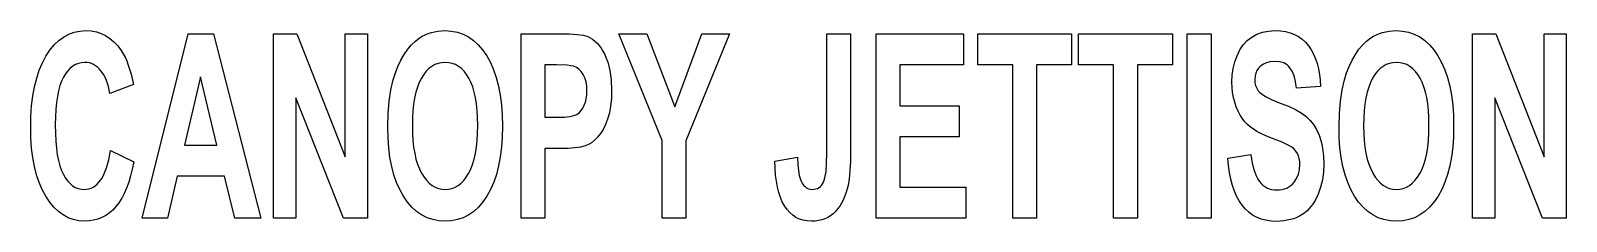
# Model space of a CAD drawing. Extents: x -24.7 to 23.3, y -93.3 to -87.3.
import ezdxf

# ---------------------------------------------------------------- set-up
doc = ezdxf.new("R2010")
doc.units = 0
doc.layers.add('HASH', color=18, linetype='CONTINUOUS')

msp = doc.modelspace()

# ---------------------------------------------------------------- linework, layer by layer
at = {"layer": 'HASH'}
for points in [[(-22.238, -91.081), (-21.513, -91.44), (-21.558, -91.669), (-21.61, -91.882), (-21.669, -92.081), (-21.735, -92.264), (-21.808, -92.433), (-21.887, -92.585), (-21.974, -92.723), (-22.067, -92.846), (-22.167, -92.953), (-22.274, -93.047), (-22.387, -93.126), (-22.507, -93.19), (-22.633, -93.241), (-22.766, -93.276), (-22.905, -93.298), (-23.051, -93.305), (-23.231, -93.293), (-23.403, -93.256), (-23.566, -93.194), (-23.722, -93.108), (-23.869, -92.998), (-24.008, -92.863), (-24.139, -92.703), (-24.262, -92.518), (-24.373, -92.313), (-24.47, -92.089), (-24.551, -91.847), (-24.618, -91.587), (-24.67, -91.309), (-24.707, -91.013), (-24.729, -90.699), (-24.737, -90.367), (-24.729, -90.016), (-24.707, -89.685), (-24.67, -89.375), (-24.617, -89.085), (-24.55, -88.814), (-24.468, -88.564), (-24.371, -88.334), (-24.26, -88.125), (-24.136, -87.937), (-24.002, -87.775), (-23.86, -87.638), (-23.707, -87.526), (-23.546, -87.438), (-23.375, -87.376), (-23.195, -87.338), (-23.005, -87.326), (-22.839, -87.336), (-22.682, -87.365), (-22.532, -87.414), (-22.39, -87.483), (-22.256, -87.571), (-22.13, -87.679), (-22.012, -87.806), (-21.902, -87.953), (-21.841, -88.051), (-21.784, -88.159), (-21.73, -88.277), (-21.681, -88.405), (-21.594, -88.691), (-21.523, -89.018), (-22.263, -89.294), (-22.305, -89.081), (-22.364, -88.892), (-22.442, -88.726), (-22.537, -88.584), (-22.59, -88.523), (-22.647, -88.47), (-22.706, -88.426), (-22.768, -88.389), (-22.832, -88.36), (-22.9, -88.34), (-22.97, -88.328), (-23.043, -88.324), (-23.143, -88.331), (-23.239, -88.353), (-23.33, -88.389), (-23.416, -88.439), (-23.497, -88.504), (-23.573, -88.583), (-23.644, -88.677), (-23.711, -88.785), (-23.771, -88.91), (-23.823, -89.052), (-23.867, -89.212), (-23.903, -89.39), (-23.931, -89.585), (-23.951, -89.799), (-23.963, -90.031), (-23.967, -90.28), (-23.963, -90.544), (-23.951, -90.789), (-23.931, -91.014), (-23.904, -91.219), (-23.868, -91.404), (-23.825, -91.57), (-23.774, -91.716), (-23.714, -91.842), (-23.649, -91.951), (-23.579, -92.046), (-23.504, -92.125), (-23.424, -92.191), (-23.34, -92.242), (-23.251, -92.278), (-23.157, -92.3), (-23.058, -92.307), (-22.985, -92.303), (-22.914, -92.289), (-22.846, -92.266), (-22.781, -92.233), (-22.718, -92.192), (-22.658, -92.141), (-22.601, -92.081), (-22.546, -92.011), (-22.494, -91.932), (-22.446, -91.842), (-22.361, -91.631), (-22.292, -91.377)], [(-17.535, -93.207), (-18.348, -93.207), (-18.671, -91.893), (-20.15, -91.893), (-20.456, -93.207), (-21.248, -93.207), (-19.807, -87.425), (-19.017, -87.425)], [(-17.131, -93.207), (-17.131, -87.425), (-16.404, -87.425), (-14.89, -91.286), (-14.89, -87.425), (-14.196, -87.425), (-14.196, -93.207), (-14.946, -93.207), (-16.437, -89.436), (-16.437, -93.207)], [(-13.557, -90.351), (-13.547, -89.927), (-13.515, -89.539), (-13.462, -89.186), (-13.388, -88.868), (-13.319, -88.653), (-13.239, -88.449), (-13.147, -88.257), (-13.044, -88.075), (-12.932, -87.911), (-12.815, -87.77), (-12.693, -87.651), (-12.565, -87.555), (-12.477, -87.501), (-12.386, -87.455), (-12.291, -87.415), (-12.193, -87.383), (-12.092, -87.358), (-11.987, -87.34), (-11.768, -87.326), (-11.568, -87.338), (-11.379, -87.376), (-11.2, -87.437), (-11.032, -87.524), (-10.873, -87.636), (-10.725, -87.772), (-10.587, -87.933), (-10.459, -88.119), (-10.344, -88.327), (-10.244, -88.554), (-10.16, -88.8), (-10.091, -89.066), (-10.037, -89.352), (-9.999, -89.656), (-9.976, -89.98), (-9.968, -90.323), (-9.976, -90.664), (-9.998, -90.985), (-10.036, -91.288), (-10.09, -91.571), (-10.158, -91.836), (-10.242, -92.081), (-10.341, -92.307), (-10.455, -92.514), (-10.582, -92.7), (-10.719, -92.86), (-10.867, -92.996), (-11.024, -93.107), (-11.192, -93.194), (-11.37, -93.256), (-11.559, -93.293), (-11.758, -93.305), (-11.959, -93.293), (-12.149, -93.256), (-12.329, -93.194), (-12.498, -93.108), (-12.657, -92.998), (-12.805, -92.863), (-12.943, -92.703), (-13.07, -92.518), (-13.184, -92.312), (-13.283, -92.088), (-13.367, -91.845), (-13.435, -91.583), (-13.489, -91.303), (-13.527, -91.004), (-13.55, -90.687)], [(-9.385, -93.207), (-9.385, -87.425), (-8.186, -87.425), (-7.875, -87.43), (-7.623, -87.446), (-7.431, -87.473), (-7.297, -87.511), (-7.22, -87.549), (-7.145, -87.596), (-7.073, -87.652), (-7.005, -87.718), (-6.94, -87.793), (-6.879, -87.879), (-6.82, -87.973), (-6.765, -88.077), (-6.715, -88.19), (-6.671, -88.311), (-6.634, -88.44), (-6.604, -88.577), (-6.58, -88.721), (-6.564, -88.874), (-6.55, -89.203), (-6.558, -89.459), (-6.581, -89.693), (-6.62, -89.907), (-6.674, -90.099), (-6.74, -90.27), (-6.814, -90.423), (-6.897, -90.555), (-6.988, -90.669), (-7.084, -90.763), (-7.18, -90.841), (-7.278, -90.9), (-7.376, -90.943), (-7.524, -90.979), (-7.703, -91.005), (-7.912, -91.02), (-8.151, -91.025), (-8.638, -91.025), (-8.638, -93.207)], [(-4.965, -93.207), (-4.965, -90.773), (-6.321, -87.425), (-5.445, -87.425), (-4.574, -89.712), (-3.721, -87.425), (-2.86, -87.425), (-4.221, -90.781), (-4.221, -93.207)], [(0.189, -87.425), (0.934, -87.425), (0.934, -91.085), (0.929, -91.423), (0.914, -91.72), (0.888, -91.975), (0.853, -92.189), (0.788, -92.429), (0.7, -92.644), (0.648, -92.742), (0.591, -92.834), (0.528, -92.92), (0.459, -92.999), (0.385, -93.071), (0.305, -93.133), (0.22, -93.186), (0.129, -93.229), (0.032, -93.262), (-0.071, -93.286), (-0.179, -93.3), (-0.293, -93.305), (-0.426, -93.298), (-0.551, -93.275), (-0.668, -93.238), (-0.778, -93.185), (-0.879, -93.118), (-0.973, -93.036), (-1.058, -92.938), (-1.136, -92.826), (-1.205, -92.699), (-1.265, -92.558), (-1.316, -92.404), (-1.358, -92.235), (-1.391, -92.052), (-1.414, -91.855), (-1.429, -91.645), (-1.434, -91.42), (-0.73, -91.294), (-0.719, -91.524), (-0.7, -91.718), (-0.672, -91.875), (-0.636, -91.996), (-0.604, -92.069), (-0.568, -92.132), (-0.528, -92.186), (-0.484, -92.229), (-0.435, -92.263), (-0.384, -92.288), (-0.328, -92.302), (-0.268, -92.307), (-0.152, -92.293), (-0.101, -92.276), (-0.054, -92.252), (-0.013, -92.22), (0.025, -92.182), (0.057, -92.137), (0.086, -92.084), (0.11, -92.021), (0.131, -91.943), (0.163, -91.742), (0.183, -91.481), (0.189, -91.16)], [(1.729, -93.207), (1.729, -87.425), (4.473, -87.425), (4.473, -88.403), (2.476, -88.403), (2.476, -89.685), (4.334, -89.685), (4.334, -90.659), (2.476, -90.659), (2.476, -92.232), (4.543, -92.232), (4.543, -93.207)], [(6.01, -93.207), (6.01, -88.403), (4.912, -88.403), (4.912, -87.425), (7.852, -87.425), (7.852, -88.403), (6.757, -88.403), (6.757, -93.207)], [(9.167, -93.207), (9.167, -88.403), (8.069, -88.403), (8.069, -87.425), (11.01, -87.425), (11.01, -88.403), (9.915, -88.403), (9.915, -93.207)], [(11.469, -93.207), (11.469, -87.425), (12.217, -87.425), (12.217, -93.207)], [(12.739, -91.325), (13.466, -91.215), (13.507, -91.482), (13.565, -91.711), (13.64, -91.902), (13.684, -91.983), (13.732, -92.055), (13.785, -92.118), (13.841, -92.172), (13.903, -92.218), (13.968, -92.256), (14.038, -92.285), (14.112, -92.306), (14.191, -92.319), (14.274, -92.323), (14.361, -92.319), (14.443, -92.308), (14.519, -92.29), (14.59, -92.263), (14.655, -92.23), (14.715, -92.189), (14.769, -92.14), (14.818, -92.084), (14.898, -91.96), (14.955, -91.826), (14.989, -91.681), (15.001, -91.526), (14.996, -91.428), (14.982, -91.337), (14.957, -91.253), (14.924, -91.177), (14.878, -91.108), (14.818, -91.043), (14.744, -90.982), (14.655, -90.927), (14.44, -90.828), (14.057, -90.674), (13.912, -90.615), (13.779, -90.551), (13.657, -90.485), (13.546, -90.415), (13.446, -90.342), (13.357, -90.266), (13.28, -90.186), (13.214, -90.103), (13.134, -89.98), (13.065, -89.851), (13.006, -89.715), (12.958, -89.573), (12.921, -89.424), (12.894, -89.269), (12.878, -89.107), (12.873, -88.939), (12.883, -88.722), (12.913, -88.512), (12.963, -88.309), (13.033, -88.113), (13.122, -87.932), (13.229, -87.774), (13.353, -87.639), (13.495, -87.527), (13.654, -87.439), (13.828, -87.376), (14.018, -87.339), (14.223, -87.326), (14.392, -87.333), (14.55, -87.356), (14.697, -87.393), (14.834, -87.445), (14.96, -87.512), (15.075, -87.594), (15.179, -87.691), (15.272, -87.803), (15.355, -87.928), (15.427, -88.062), (15.489, -88.206), (15.541, -88.36), (15.582, -88.525), (15.612, -88.699), (15.632, -88.883), (15.642, -89.077), (14.895, -89.128), (14.864, -88.921), (14.819, -88.745), (14.761, -88.601), (14.689, -88.488), (14.647, -88.442), (14.6, -88.402), (14.549, -88.369), (14.492, -88.341), (14.364, -88.304), (14.216, -88.292), (14.062, -88.305), (13.925, -88.345), (13.864, -88.374), (13.807, -88.41), (13.754, -88.452), (13.706, -88.501), (13.654, -88.574), (13.617, -88.658), (13.595, -88.753), (13.587, -88.86), (13.594, -88.959), (13.615, -89.051), (13.65, -89.135), (13.698, -89.211), (13.74, -89.258), (13.794, -89.305), (13.941, -89.401), (14.137, -89.498), (14.385, -89.598), (14.64, -89.699), (14.859, -89.802), (15.043, -89.907), (15.191, -90.014), (15.315, -90.131), (15.424, -90.268), (15.519, -90.425), (15.6, -90.602), (15.665, -90.799), (15.711, -91.018), (15.739, -91.259), (15.748, -91.522), (15.737, -91.767), (15.704, -92.004), (15.649, -92.232), (15.571, -92.453), (15.474, -92.656), (15.418, -92.747), (15.358, -92.831), (15.293, -92.908), (15.224, -92.979), (15.15, -93.042), (15.071, -93.098), (14.988, -93.148), (14.9, -93.19), (14.807, -93.227), (14.709, -93.256), (14.497, -93.296), (14.266, -93.309), (14.096, -93.301), (13.936, -93.277), (13.786, -93.238), (13.646, -93.182), (13.516, -93.111), (13.397, -93.024), (13.288, -92.921), (13.188, -92.802), (13.099, -92.668), (13.019, -92.52), (12.949, -92.357), (12.888, -92.18), (12.837, -91.988), (12.795, -91.781), (12.762, -91.561)], [(16.225, -90.351), (16.236, -89.927), (16.267, -89.539), (16.32, -89.186), (16.394, -88.868), (16.463, -88.653), (16.543, -88.449), (16.635, -88.257), (16.739, -88.075), (16.85, -87.911), (16.967, -87.77), (17.09, -87.651), (17.217, -87.555), (17.305, -87.501), (17.396, -87.455), (17.491, -87.415), (17.589, -87.383), (17.691, -87.358), (17.795, -87.34), (18.015, -87.326), (18.214, -87.338), (18.403, -87.376), (18.582, -87.437), (18.751, -87.524), (18.909, -87.636), (19.057, -87.772), (19.195, -87.933), (19.323, -88.119), (19.438, -88.327), (19.538, -88.554), (19.622, -88.8), (19.692, -89.066), (19.745, -89.352), (19.784, -89.656), (19.807, -89.98), (19.814, -90.323), (19.807, -90.664), (19.784, -90.985), (19.746, -91.288), (19.692, -91.571), (19.624, -91.836), (19.54, -92.081), (19.441, -92.307), (19.327, -92.514), (19.2, -92.7), (19.063, -92.86), (18.916, -92.996), (18.758, -93.107), (18.59, -93.194), (18.412, -93.256), (18.223, -93.293), (18.025, -93.305), (17.824, -93.293), (17.633, -93.256), (17.453, -93.194), (17.284, -93.108), (17.125, -92.998), (16.977, -92.863), (16.839, -92.703), (16.712, -92.518), (16.598, -92.312), (16.499, -92.088), (16.415, -91.845), (16.347, -91.583), (16.293, -91.303), (16.255, -91.004), (16.233, -90.687)], [(20.405, -93.207), (20.405, -87.425), (21.132, -87.425), (22.646, -91.286), (22.646, -87.425), (23.34, -87.425), (23.34, -93.207), (22.591, -93.207), (21.099, -89.436), (21.099, -93.207)], [(-12.787, -90.312), (-12.783, -90.55), (-12.769, -90.773), (-12.747, -90.981), (-12.715, -91.175), (-12.674, -91.354), (-12.624, -91.517), (-12.565, -91.666), (-12.497, -91.8), (-12.422, -91.919), (-12.342, -92.022), (-12.257, -92.109), (-12.168, -92.181), (-12.073, -92.236), (-11.974, -92.276), (-11.869, -92.299), (-11.76, -92.307), (-11.651, -92.299), (-11.547, -92.276), (-11.448, -92.237), (-11.353, -92.182), (-11.264, -92.111), (-11.18, -92.024), (-11.101, -91.922), (-11.027, -91.804), (-10.96, -91.671), (-10.901, -91.522), (-10.852, -91.357), (-10.812, -91.176), (-10.781, -90.979), (-10.758, -90.767), (-10.745, -90.539), (-10.74, -90.296), (-10.745, -90.055), (-10.758, -89.83), (-10.78, -89.621), (-10.81, -89.428), (-10.849, -89.251), (-10.897, -89.089), (-10.954, -88.943), (-11.019, -88.813), (-11.092, -88.698), (-11.17, -88.599), (-11.254, -88.515), (-11.344, -88.446), (-11.439, -88.393), (-11.541, -88.354), (-11.647, -88.331), (-11.76, -88.324), (-11.873, -88.332), (-11.98, -88.355), (-12.081, -88.393), (-12.177, -88.448), (-12.267, -88.517), (-12.352, -88.602), (-12.431, -88.703), (-12.505, -88.819), (-12.571, -88.95), (-12.628, -89.098), (-12.677, -89.261), (-12.717, -89.44), (-12.748, -89.634), (-12.77, -89.844), (-12.783, -90.07)], [(-8.638, -88.403), (-8.638, -90.043), (-8.229, -90.043), (-8.026, -90.038), (-7.86, -90.021), (-7.731, -89.992), (-7.638, -89.953), (-7.568, -89.901), (-7.505, -89.836), (-7.451, -89.759), (-7.405, -89.669), (-7.368, -89.568), (-7.341, -89.46), (-7.325, -89.343), (-7.32, -89.219), (-7.328, -89.068), (-7.35, -88.931), (-7.387, -88.808), (-7.439, -88.699), (-7.502, -88.606), (-7.573, -88.532), (-7.652, -88.477), (-7.739, -88.442), (-7.823, -88.425), (-7.94, -88.413), (-8.277, -88.403)], [(16.995, -90.312), (16.999, -90.55), (17.013, -90.773), (17.036, -90.981), (17.067, -91.175), (17.108, -91.354), (17.158, -91.517), (17.217, -91.666), (17.285, -91.8), (17.36, -91.919), (17.44, -92.022), (17.525, -92.109), (17.614, -92.181), (17.709, -92.236), (17.809, -92.276), (17.913, -92.299), (18.022, -92.307), (18.131, -92.299), (18.236, -92.276), (18.335, -92.237), (18.429, -92.182), (18.518, -92.111), (18.602, -92.024), (18.681, -91.922), (18.755, -91.804), (18.823, -91.671), (18.881, -91.522), (18.93, -91.357), (18.97, -91.176), (19.002, -90.979), (19.024, -90.767), (19.037, -90.539), (19.042, -90.296), (19.038, -90.055), (19.024, -89.83), (19.003, -89.621), (18.972, -89.428), (18.933, -89.251), (18.885, -89.089), (18.828, -88.943), (18.763, -88.813), (18.69, -88.698), (18.612, -88.599), (18.528, -88.515), (18.438, -88.446), (18.343, -88.393), (18.242, -88.354), (18.135, -88.331), (18.022, -88.324), (17.909, -88.332), (17.802, -88.355), (17.701, -88.393), (17.605, -88.448), (17.515, -88.517), (17.43, -88.602), (17.351, -88.703), (17.278, -88.819), (17.211, -88.95), (17.154, -89.098), (17.105, -89.261), (17.065, -89.44), (17.035, -89.634), (17.012, -89.844), (16.999, -90.07)], [(-18.911, -90.919), (-19.421, -88.773), (-19.921, -90.919)]]:
    msp.add_lwpolyline(points, close=True, dxfattribs=at)

doc.saveas('drawing.dxf')
